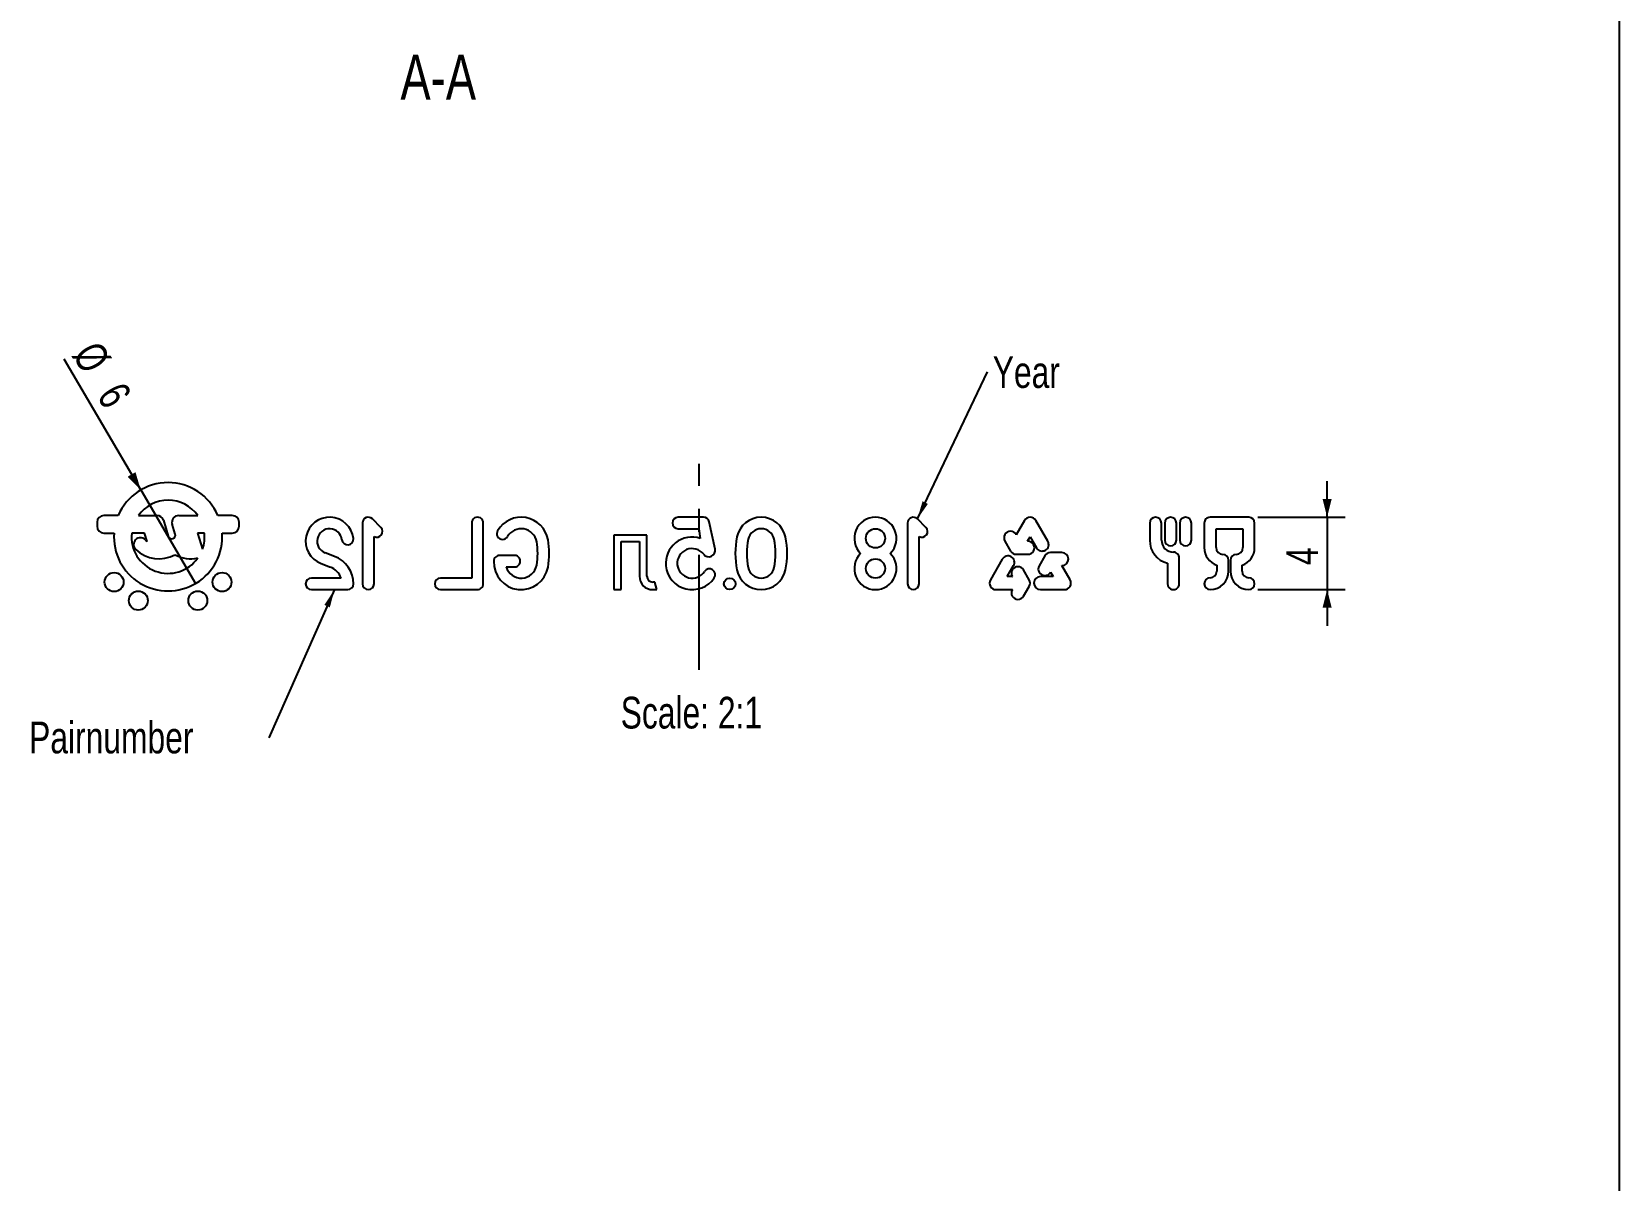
# Model space of a CAD drawing. Header units: millimetres. Extents: x 8 to 586, y 8 to 412.
# Drawn here: x 410.7 to 586, y 160.3 to 287.1 of the extents above; entities that cross this region are included whole.
import ezdxf

# ---------------------------------------------------------------- set-up
doc = ezdxf.new("R2010")
doc.units = ezdxf.units.MM
doc.linetypes.add('CENTERX2', pattern=[20.32, 12.7, -2.54, 2.54, -2.54])
for name, color, linetype in [('CENTERLINE', 4, 'CENTERX2'), ('DIMENSIONS', 2, 'Continuous'), ('TEXT', 2, 'Continuous')]:
    doc.layers.add(name, color=color, linetype=linetype)
doc.layers.add('OUTLINE', color=7, linetype='Continuous', lineweight=25)
doc.styles.add('SLDTEXTSTYLE0', font='TXT', dxfattribs={"width": 0.75})
doc.dimstyles.new('SLDDIMSTYLE13', dxfattribs={"dimtxt": 0.18, "dimasz": 2, "dimexe": 0, "dimexo": 0.0625, "dimgap": 0, "dimtad": 0, "dimtih": 1, "dimtoh": 1, "dimdec": 0, "dimrnd": 1e-09, "dimzin": 0, "dimdsep": 46, "dimtxsty": 'Standard', "dimsah": 1, "dimcen": 0.09, "dimadec": 0, "dimazin": 0, "dimtfac": 2, "dimtdec": 0, "dimtofl": 0, "dimtmove": 0, "dimatfit": 3, "dimfxl": 0, "dimfrac": 2, "dimtolj": 1, "dimtzin": 0, "dimarcsym": 0})
doc.dimstyles.new('SLDDIMSTYLE21', dxfattribs={"dimtxt": 3.5, "dimasz": 2, "dimexe": 0, "dimexo": 0.0625, "dimgap": 0.875, "dimtad": 1, "dimdec": 1, "dimlfac": 0.5, "dimrnd": 1e-09, "dimzin": 12, "dimdsep": 46, "dimtxsty": 'SLDTEXTSTYLE0', "dimblk1": 'NONE', "dimsah": 1, "dimcen": 0, "dimadec": 0, "dimazin": 3, "dimtfac": 1, "dimtdec": 1, "dimtmove": 0, "dimatfit": 3, "dimldrblk": 'NONE', "dimfxl": 0, "dimfrac": 2, "dimtolj": 1, "dimtzin": 12, "dimarcsym": 0})
doc.dimstyles.new('SLDDIMSTYLE22', dxfattribs={"dimtxt": 3.5, "dimasz": 2, "dimexe": 0, "dimexo": 0.0625, "dimgap": 0.875, "dimtad": 1, "dimdec": 1, "dimlfac": 0.5, "dimrnd": 1e-09, "dimzin": 12, "dimdsep": 46, "dimtxsty": 'SLDTEXTSTYLE0', "dimsah": 1, "dimcen": 0.09, "dimadec": 0, "dimazin": 3, "dimtfac": 1, "dimtdec": 1, "dimtmove": 0, "dimatfit": 0, "dimfxl": 0, "dimfrac": 2, "dimtolj": 1, "dimtzin": 12, "dimarcsym": 0})

# ---------------------------------------------------------------- blocks, each defined once
blk = doc.blocks.new('_D_40')
at = {"layer": 'DIMENSIONS'}
for q in [(414.27, 250.98), (428.77, 226.19)]:
    blk.add_line((422.73, 236.52), q, dxfattribs=at)
blk.add_solid([(422.73, 236.52), (422.15, 238.49), (421.29, 237.99)], dxfattribs=at)
at = {"layer": 'DIMENSIONS', "char_height": 3.5, "attachment_point": 1, "rotation": 300.3265, "style": 'SLDTEXTSTYLE0'}
for s, insert in [('%%c', (418.14, 253.24)), ('6', (420.85, 248.71))]:
    blk.add_mtext(s, dxfattribs=dict(at, insert=insert))
blk = doc.blocks.new('_NONE')
blk = doc.blocks.new('_D_41')
at = {"layer": 'DIMENSIONS'}
for p, q in [((553.74, 233.51), (553.74, 237.51)), ((546.1, 233.51), (555.74, 233.51)), ((553.74, 233.51), (553.74, 225.52)), ((546.09, 225.52), (555.74, 225.52)), ((553.74, 225.52), (553.74, 221.52))]:
    blk.add_line(p, q, dxfattribs=at)
for points in [[(553.74, 233.51), (554.24, 235.51), (553.24, 235.51)], [(553.74, 225.52), (553.24, 223.52), (554.24, 223.52)]]:
    blk.add_solid(points, dxfattribs=at)
at = {"layer": 'DIMENSIONS', "insert": (549.23, 228.22), "char_height": 3.5, "attachment_point": 1, "rotation": 90, "style": 'SLDTEXTSTYLE0'}
blk.add_mtext('4', dxfattribs=at)
blk = doc.blocks.new('SW_NOTE_7')
at = {"layer": 'TEXT', "color": 0, "insert": (-26.46, 1.78), "char_height": 3.5, "attachment_point": 1, "style": 'SLDTEXTSTYLE0'}
blk.add_mtext('Pairnumber', dxfattribs=at)
blk = doc.blocks.new('SW_NOTE_8')
at = {"layer": 'TEXT', "color": 0, "insert": (0.58, 1.73), "char_height": 3.5, "attachment_point": 1, "style": 'SLDTEXTSTYLE0'}
blk.add_mtext('Year', dxfattribs=at)

msp = doc.modelspace()

# ---------------------------------------------------------------- linework, layer by layer
at = {"layer": 'CENTERLINE'}
msp.add_line((484.38413, 216.6491), (484.38413, 239.41917), dxfattribs=at)
at = {"layer": 'OUTLINE'}
for p, q in [((586, 412), (586, 8)), ((420.24928, 233.7054), (418.66192, 233.7054)), ((422.46805, 233.7054), (424.51538, 233.7054)), ((425.23008, 233.17767), (425.77421, 231.41073)), ((426.92096, 233.7054), (429.03065, 233.7054)), ((432.83679, 233.7054), (431.24943, 233.7054)), ((449.24406, 232.39154), (448.30911, 233.32651)), ((484.89055, 233.51263), (482.07636, 233.51262)), ((509.43288, 232.38931), (508.49793, 233.32428)), ((545.09751, 233.51215), (540.81544, 233.51215)), ((417.91409, 232.95758), (417.91409, 232.50888)), ((418.66192, 231.76106), (419.78081, 231.76106)), ((423.16239, 231.76106), (421.73193, 231.76106)), ((423.44708, 230.83658), (423.16239, 231.76106)), ((426.54202, 231.64718), (426.20626, 232.73748)), ((429.01089, 231.76106), (429.55389, 229.99777)), ((429.76677, 231.76106), (429.01089, 231.76106)), ((431.7179, 231.76106), (432.83679, 231.76106)), ((433.58462, 232.50888), (433.58462, 232.95758)), ((447.22443, 232.87723), (447.22443, 226.15456)), ((459.28034, 232.87723), (459.28035, 226.78997)), ((460.55113, 226.15457), (460.55111, 232.87724)), ((474.96215, 231.51427), (474.96215, 225.51919)), ((478.63086, 231.51427), (474.96215, 231.51427)), ((478.63086, 226.98786), (478.63086, 231.51427)), ((482.07636, 232.24186), (484.34631, 232.24184)), ((484.34631, 232.24184), (484.51221, 231.17477)), ((486.15218, 229.99793), (485.51205, 233.00934)), ((507.41325, 232.875), (507.41325, 226.15234)), ((519.41647, 231.57751), (519.40367, 231.60066)), ((520.32603, 233.15292), (519.41647, 231.57751)), ((522.89729, 230.85755), (521.57209, 233.15294)), ((534.14651, 232.86268), (534.14651, 230.96527)), ((535.44544, 230.96527), (535.44546, 232.86267)), ((535.82153, 232.87189), (535.82153, 230.97891)), ((537.102, 230.97891), (537.102, 232.87189)), ((537.47807, 232.87189), (537.47807, 230.97891)), ((538.75854, 230.97891), (538.75854, 232.87189)), ((540.17597, 232.87268), (540.17596, 230.15412)), ((541.47489, 232.22283), (544.43807, 232.22283)), ((541.47489, 230.15412), (541.47489, 232.22283)), ((544.43807, 232.22283), (544.43807, 230.15412)), ((545.73699, 230.15412), (545.73698, 232.87268)), ((448.49519, 226.15456), (448.4952, 231.38194)), ((475.79481, 230.84438), (477.79765, 230.84438)), ((475.79481, 225.51919), (475.79481, 230.84438)), ((477.79765, 230.84438), (477.79763, 226.98788)), ((508.68401, 226.15234), (508.68402, 231.37971)), ((518.15762, 230.88125), (518.79373, 229.77947)), ((520.6628, 230.85859), (520.94906, 231.3544)), ((520.68896, 230.85859), (520.6628, 230.85859)), ((520.94906, 231.3544), (521.65124, 230.13814)), ((442.64057, 228.398), (443.68338, 228.00009)), ((444.13641, 229.18737), (443.09361, 229.58529)), ((464.00916, 229.2969), (462.36074, 229.2969)), ((463.07141, 228.02613), (464.00916, 228.02612)), ((517.87066, 228.88325), (516.55143, 226.59829)), ((518.4205, 226.95801), (519.1167, 228.16384)), ((519.41675, 229.41977), (520.68896, 229.41977)), ((522.57822, 229.24518), (521.94531, 228.15305)), ((524.46177, 229.60592), (523.1995, 229.60388)), ((524.44556, 228.16707), (524.46429, 228.16711)), ((525.35128, 226.59829), (524.44556, 228.16707)), ((536.119, 228.43939), (536.11899, 226.16815)), ((537.41792, 226.16815), (537.41792, 229.0113)), ((541.56097, 228.20905), (541.561, 227.55631)), ((542.85994, 227.55631), (542.85991, 228.75537)), ((543.05304, 228.75536), (543.05308, 227.5563)), ((544.35202, 227.55631), (544.35198, 228.20905)), ((444.84949, 226.78997), (441.57608, 226.78998)), ((459.28035, 226.78997), (455.82615, 226.78997)), ((479.48422, 226.35191), (479.26681, 226.35191)), ((479.70651, 225.51919), (479.48422, 226.35191)), ((518.98592, 226.95801), (518.4205, 226.95801)), ((518.97668, 226.97408), (518.98592, 226.95801)), ((520.85326, 226.5973), (520.22389, 227.69148)), ((523.4822, 226.95801), (522.08985, 226.95801)), ((523.1902, 227.43162), (523.1995, 227.44766)), ((523.1995, 227.44766), (523.4822, 226.95801)), ((441.57608, 225.51919), (445.58987, 225.5192)), ((455.82615, 225.51919), (459.91575, 225.51919)), ((474.96215, 225.51919), (475.79481, 225.51919)), ((479.2668, 225.5192), (479.70651, 225.51919)), ((517.17445, 225.51919), (518.98592, 225.51919)), ((518.98592, 225.51919), (518.97669, 225.50312)), ((520.22389, 224.78573), (520.85326, 225.87991)), ((522.08985, 225.51919), (524.72825, 225.51919))]:
    msp.add_line(p, q, dxfattribs=at)
for centre, radius in [((503.86165, 231.17856), 1.06252), ((503.86165, 227.85102), 1.06251), ((419.79155, 226.3524), 1.04695), ((431.70715, 226.3524), 1.04695), ((487.77445, 226.15456), 0.63539), ((422.4625, 224.30292), 1.04695), ((429.0362, 224.30292), 1.04695)]:
    msp.add_circle(centre, radius, dxfattribs=at)
for centre, radius, start, end in [((425.74935, 231.35159), 5.98258, 23.1689584, 156.8310416), ((425.74935, 231.35159), 4.03823, 35.6533962, 144.3466038), ((418.66191, 232.95758), 0.74782, 90, 180), ((424.51538, 232.95758), 0.74782, 17.1162205, 90), ((426.92096, 232.95758), 0.74782, 90, 197.1162205), ((432.83679, 232.95758), 0.74782, 0, 90), ((443.58324, 230.86845), 2.6442, 6.4073548, 249.1141328), ((447.85982, 232.87723), 0.63539, 44.9994434, 180.0000087), ((459.91573, 232.87723), 0.63538, 0.0001936, 180.0002022), ((464.739, 230.49899), 3.01365, 10.1845002, 149.6551376), ((482.07636, 232.87724), 0.63538, 90, 269.9999975), ((484.89055, 232.87725), 0.63538, 11.9991182, 90.0000025), ((491.24617, 230.78062), 2.732, 11.7811055, 168.2188952), ((503.86165, 231.17856), 2.33183, 314.4791788, 225.5208212), ((508.04864, 232.875), 0.63539, 44.9994434, 180.0000087), ((520.94906, 232.79322), 0.71941, 30.0012183, 149.9999973), ((534.79598, 232.86267), 0.64947, 359.9996979, 179.9994025), ((536.46177, 232.87189), 0.64024, 0, 180), ((538.11831, 232.87189), 0.64024, 0, 180), ((540.81544, 232.87268), 0.63947, 90, 180.0000087), ((545.09751, 232.87268), 0.63947, 0, 90), ((418.66191, 232.50888), 0.74782, 180, 270), ((425.74935, 231.35159), 5.98258, 176.0754291, 3.9245709), ((425.74935, 231.35159), 4.03823, 174.1803583, 324.6099228), ((426.15811, 231.52896), 0.4017, 197.1162205, 17.1162205), ((425.74935, 231.35159), 4.03823, 340.4122348, 5.8196417), ((432.83679, 232.50888), 0.74782, 270, 0), ((443.58324, 230.86845), 1.37341, 6.4073548, 249.1141328), ((448.79478, 231.94226), 0.63538, 241.8683949, 45), ((462.68656, 231.70049), 0.63539, 149.6549268, 329.6549268), ((464.739, 230.49899), 1.74287, 10.1845002, 149.6552914), ((491.24617, 230.78062), 1.46123, 11.7811055, 168.2188952), ((508.9836, 231.94003), 0.63538, 241.8683949, 45), ((518.78064, 231.24096), 0.71941, 29.9991152, 210.0012183), ((422.69582, 230.49401), 0.74782, 45.9187976, 225.9187976), ((424.7348, 232.59945), 3.67875, 225.9187976, 298.8283258), ((424.7348, 232.59945), 2.1831, 225.9187976, 233.8531), ((445.5795, 231.09263), 0.6354, 186.4073548, 6.4073548), ((459.26684, 229.51591), 7.30264, 349.8154154, 10.1845818), ((459.26684, 229.51591), 8.57342, 349.8154879, 10.1845697), ((483.60965, 228.41461), 2.90398, 71.8925973, 185.4978192), ((483.60965, 228.41461), 1.6332, 37.8254203, 185.29621), ((485.45925, 229.85061), 0.70841, 217.8248612, 12.002086), ((497.30998, 229.51591), 8.9263, 168.2188952, 191.7810995), ((497.30998, 229.51591), 7.65552, 168.2188952, 191.7810995), ((485.18237, 229.51591), 7.65552, 348.2188945, 11.7811055), ((485.18237, 229.51591), 8.9263, 348.2188945, 11.7811055), ((519.41675, 230.13918), 0.71941, 210.0000027, 269.9999975), ((520.68989, 230.13918), 0.71941, 269.9263912, 90.0738399), ((522.27427, 230.49785), 0.71941, 209.9999787, 29.9999787), ((536.75002, 230.96527), 2.6035, 180, 255.9733707), ((536.75002, 230.96527), 1.30457, 179.9996979, 270.54067), ((536.46177, 230.97891), 0.64024, 180, 0), ((536.76846, 229.01132), 0.64946, 359.9989948, 90.5408201), ((538.11831, 230.97891), 0.64024, 180, 0), ((542.23427, 230.15412), 2.05831, 180, 250.9064769), ((542.23423, 230.15412), 0.75934, 180, 269.4349166), ((543.67872, 230.15412), 0.75935, 270.5654752, 0), ((543.67869, 230.15412), 2.0583, 289.0935698, 0), ((428.26398, 232.59945), 3.66986, 241.4247731, 282.2306352), ((442.97915, 226.15457), 1.97531, 18.7636908, 69.1139376), ((442.97915, 226.15457), 3.24609, 0.0001219, 69.1141191), ((464.739, 228.53283), 3.01365, 177.5549066, 349.8156634), ((462.35881, 228.66617), 0.63073, 89.8245784, 180.4338373), ((464.739, 228.53283), 1.74287, 196.901544, 349.8154879), ((464.00916, 228.66151), 0.63539, 269.9999987, 89.9999987), ((483.62659, 228.44285), 2.92367, 186.0167974, 326.311462), ((483.62659, 228.44285), 1.65288, 186.2166009, 326.3113332), ((491.24617, 228.2512), 1.46123, 191.7810995, 348.2188945), ((503.86165, 227.85102), 2.33183, 134.4792396, 45.5207604), ((518.49367, 228.52353), 0.71941, 330.0008848, 149.9987817), ((519.60028, 227.33279), 0.71941, 29.9066389, 209.908744), ((522.56775, 227.79232), 0.71941, 149.9063077, 329.9084089), ((523.20066, 228.88447), 0.71941, 90.0928316, 149.9071614), ((524.46293, 228.88651), 0.71941, 270.1085921, 90.0922832), ((542.22043, 228.75537), 0.63948, 0, 89.4349166), ((543.69253, 228.75536), 0.63948, 90.5654752, 180), ((441.57608, 226.15459), 0.6354, 90, 269.9999975), ((445.58986, 226.15459), 0.63538, 270.0015179, 359.9996717), ((447.85981, 226.15456), 0.63538, 180.0000087, 0), ((455.82615, 226.15458), 0.63539, 90, 270), ((459.91575, 226.15457), 0.63538, 270.0001911, 0.0001936), ((479.26715, 226.98872), 1.46952, 180.0327662, 269.9864191), ((479.26681, 226.98786), 0.63595, 180, 270), ((485.53059, 227.17359), 0.63539, 326.3116295, 146.3116295), ((491.24617, 228.2512), 2.732, 191.7810995, 348.2188945), ((508.04863, 226.15234), 0.63538, 180.0000087, 0), ((517.17445, 226.2386), 0.7194, 150.0007753, 270.0000548), ((520.22965, 226.2386), 0.71941, 330.0932883, 29.9074006), ((522.09078, 226.2386), 0.71941, 90.0737231, 269.926277), ((524.72825, 226.2386), 0.7194, 269.9999465, 29.9992222), ((536.76845, 226.16815), 0.64946, 179.9998489, 359.9998489), ((540.82545, 226.16818), 0.64947, 90.1282428, 270.1282428), ((540.82234, 227.55631), 0.73867, 270.1282428, 0), ((540.82234, 227.55631), 2.0376, 270.1282428, 0), ((545.09068, 227.5563), 2.0376, 180.0000087, 269.8707532), ((545.09068, 227.5563), 0.73866, 179.9992811, 269.8707532), ((545.08755, 226.16817), 0.64947, 269.8707532, 89.8707532), ((519.60028, 225.14441), 0.71941, 150.091256, 330.0933611)]:
    msp.add_arc(centre, radius, start, end, dxfattribs=at)

# ---------------------------------------------------------------- block references
at = {"layer": 'TEXT'}
for name, p in [('SW_NOTE_8', (516.23711, 249.56023)), ('SW_NOTE_7', (436.86535, 209.15448))]:
    msp.add_blockref(name, p, dxfattribs=at)

# ---------------------------------------------------------------- texts
at = {"layer": 'TEXT', "style": 'SLDTEXTSTYLE0'}
for s, insert, char_height, attachment_point in [('A-A', (455.58452, 284.61178), 5, 2), ('Scale: 2:1', (475.73214, 213.68064), 3.5, 1)]:
    msp.add_mtext(s, dxfattribs=dict(at, insert=insert, char_height=char_height, attachment_point=attachment_point))

# ---------------------------------------------------------------- dimensions: what is measured, and where the dimension line sits
at = {"layer": 'DIMENSIONS'}
dim = msp.add_diameter_dim_2p(p1=(428.77011, 226.18766), p2=(422.72859, 236.51553), dimstyle='SLDDIMSTYLE21', dxfattribs=at)
dim.commit()
dim.dimension.update_dxf_attribs({"geometry": '_D_40', "text_midpoint": (416.15169, 247.75864), "dimtype": 163})
dim = msp.add_linear_dim(base=(553.73701, 225.51871), p1=(545.09751, 233.51215), p2=(545.08608, 225.51871), angle=90, dimstyle='SLDDIMSTYLE22', dxfattribs=at)
dim.commit()
dim.dimension.update_dxf_attribs({"geometry": '_D_41', "text_midpoint": (553.73701, 229.51543), "dimtype": 160})

# ---------------------------------------------------------------- leaders
at = {"layer": 'TEXT'}
for points in [[(508.49793, 233.32428), (516.23711, 249.56023)], [(444.12463, 225.5192), (436.86535, 209.15448)]]:
    msp.add_leader(points, dimstyle='SLDDIMSTYLE13', dxfattribs=at)

doc.saveas('drawing.dxf')
